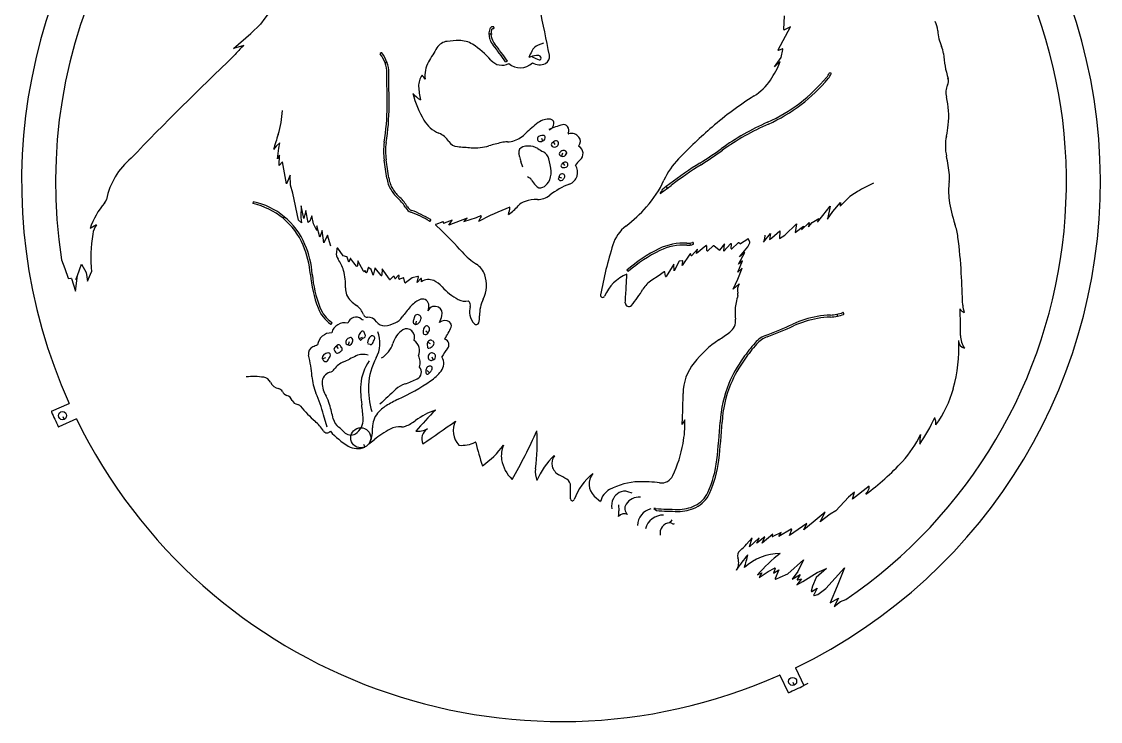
# Model space of a CAD drawing. Extents: x 0.5 to 73.8, y 0.5 to 47.5.
# Drawn here: x 49.79 to 73.79, y 0.54 to 16.11 of the extents above; entities that cross this region are included whole.
import ezdxf

# ---------------------------------------------------------------- set-up
doc = ezdxf.new("R2010")
doc.units = 0
doc.header["$MEASUREMENT"] = 0
doc.layers.add('WHITE', color=7, linetype='CONTINUOUS')

msp = doc.modelspace()

# ---------------------------------------------------------------- linework, layer by layer
at = {"layer": 'WHITE', "linetype": 'Continuous'}
for p, q in [((66.75161, 15.93124), (66.76817, 16.23606)), ((54.50034, 15.51076), (54.8924, 15.84471)), ((54.8924, 15.84471), (55.10179, 16.05423)), ((60.28828, 15.99497), (60.26585, 15.99271)), ((60.27035, 15.94893), (60.29278, 15.95119)), ((60.30178, 15.96218), (60.29929, 15.98607)), ((66.62087, 15.48026), (66.89447, 15.98928)), ((66.89447, 15.98928), (66.76625, 15.92176)), ((60.25777, 15.83017), (60.18774, 15.82958)), ((60.18775, 15.82958), (60.19471, 15.83673)), ((61.39964, 15.62697), (61.28455, 15.58064)), ((54.73536, 15.5758), (54.50034, 15.51076)), ((57.7886, 15.41153), (57.77006, 15.39625)), ((66.71661, 15.50149), (66.63365, 15.46624)), ((66.68762, 15.30868), (66.73022, 15.49005)), ((57.92276, 15.20765), (57.8757, 15.19062)), ((57.8757, 15.19061), (57.87997, 15.19971)), ((60.55798, 15.21414), (60.60086, 15.2296)), ((66.53934, 15.10448), (66.68762, 15.30868)), ((66.66699, 15.21722), (66.53934, 15.10448)), ((67.79908, 14.96128), (67.77696, 14.9704)), ((61.35717, 13.51715), (61.38333, 13.45219)), ((61.35979, 13.44277), (61.38333, 13.45219)), ((61.38333, 13.45219), (61.3741, 13.45608)), ((61.38333, 13.45219), (61.40678, 13.46164)), ((55.45232, 13.33974), (55.39367, 13.2634)), ((55.53558, 13.41032), (55.45232, 13.33974)), ((55.4798, 13.05476), (55.50951, 13.29456)), ((55.50951, 13.29456), (55.53558, 13.41032)), ((61.66308, 13.37463), (61.62717, 13.43474)), ((61.62717, 13.43474), (61.63691, 13.43226)), ((55.53009, 13.13414), (55.4798, 13.05476)), ((55.52314, 12.90425), (55.53009, 13.13414)), ((55.59062, 12.98994), (55.52314, 12.90425)), ((55.68512, 12.49934), (55.59062, 12.98994)), ((60.9456, 12.87318), (60.89993, 12.99388)), ((61.80487, 13.11072), (61.79979, 13.11928)), ((61.8226, 13.17844), (61.80487, 13.11072)), ((61.87429, 12.90731), (61.84011, 12.96838)), ((61.84011, 12.96838), (61.84975, 12.96562)), ((61.88935, 13.13584), (61.91594, 13.17086)), ((55.76738, 12.69319), (55.68512, 12.49934)), ((55.77364, 12.46712), (55.76738, 12.69319)), ((61.74267, 12.64394), (61.73626, 12.61872)), ((61.74905, 12.66908), (61.74267, 12.64394)), ((61.74267, 12.64394), (61.75122, 12.64902)), ((61.81047, 12.62672), (61.74267, 12.64394)), ((64.21259, 12.49883), (64.13509, 12.4403)), ((55.82236, 12.29018), (55.77364, 12.46712)), ((55.9536, 11.69234), (55.82236, 12.29018)), ((63.99833, 12.28182), (64.23917, 12.46372)), ((64.13509, 12.44031), (64.05772, 12.38184)), ((64.17734, 12.38449), (64.13509, 12.44031)), ((64.13509, 12.4403), (64.14503, 12.43892)), ((54.94363, 12.10208), (54.93436, 12.05906)), ((56.01054, 12.00726), (56.00156, 11.7481)), ((56.06864, 11.73007), (56.01054, 12.00726)), ((67.83939, 11.88188), (68.01088, 12.08349)), ((68.00452, 12.00461), (68.12921, 12.13024)), ((68.01088, 12.08349), (68.00452, 12.00461)), ((55.63871, 11.77098), (55.60691, 11.73244)), ((56.11434, 11.90563), (56.06864, 11.73007)), ((56.16573, 11.63631), (56.11434, 11.90563)), ((56.24919, 11.78961), (56.20205, 11.66885)), ((56.28072, 11.60637), (56.24919, 11.78961)), ((67.49634, 11.64577), (67.61865, 11.7944)), ((67.61865, 11.7944), (67.78296, 12.00257)), ((67.78296, 12.00257), (67.71839, 11.71085)), ((67.71839, 11.71085), (67.83939, 11.88188)), ((51.4549, 11.58736), (51.31149, 11.50472)), ((55.60691, 11.73243), (55.60598, 11.74245)), ((56.01506, 11.63283), (55.9536, 11.69234)), ((56.00156, 11.7481), (56.01506, 11.63283)), ((56.20205, 11.66885), (56.16573, 11.63631)), ((56.35924, 11.46191), (56.28072, 11.60637)), ((56.35972, 11.56262), (56.35924, 11.46191)), ((56.42551, 11.31562), (56.35972, 11.56262)), ((58.87975, 11.67063), (58.8922, 11.69111)), ((59.00287, 11.58112), (59.12227, 11.46796)), ((59.16377, 11.65334), (59.00648, 11.59779)), ((59.177, 11.6315), (59.17706, 11.64393)), ((59.37137, 11.69304), (59.19067, 11.62227)), ((59.70567, 11.73876), (59.2964, 11.58092)), ((59.2964, 11.58092), (59.37137, 11.69304)), ((59.62865, 11.65931), (59.70567, 11.73876)), ((66.77129, 11.35651), (67.03199, 11.60674)), ((67.03199, 11.60674), (67.0011, 11.41632)), ((67.0011, 11.41632), (67.1852, 11.55577)), ((67.14581, 11.47709), (67.31293, 11.64006)), ((67.1852, 11.55577), (67.14581, 11.47709)), ((67.31293, 11.64006), (67.29517, 11.53862)), ((67.29517, 11.53862), (67.38103, 11.63975)), ((67.38103, 11.63975), (67.52576, 11.72659)), ((67.52576, 11.72659), (67.49634, 11.64577)), ((56.48024, 11.45724), (56.42551, 11.31562)), ((56.51252, 11.18541), (56.48024, 11.45724)), ((56.59361, 11.35851), (56.51252, 11.18541)), ((56.67152, 11.10944), (56.59361, 11.35851)), ((66.29772, 11.2042), (66.45346, 11.39174)), ((66.33006, 11.35471), (66.31876, 11.27369)), ((66.45346, 11.39174), (66.42905, 11.26036)), ((66.42905, 11.26036), (66.48473, 11.29608)), ((66.48473, 11.29608), (66.66425, 11.45219)), ((66.66425, 11.45219), (66.65688, 11.28546)), ((66.65688, 11.28546), (66.77129, 11.35651)), ((56.80484, 11.0605), (56.79276, 10.9738)), ((56.94333, 10.90006), (56.82278, 11.06503)), ((64.6622, 11.1814), (64.6703, 11.17558)), ((64.67023, 11.13208), (64.66221, 11.1814)), ((64.82738, 11.04648), (64.69978, 10.90552)), ((64.74109, 11.16833), (64.73205, 11.19057)), ((65.01756, 11.12306), (64.80309, 10.9455)), ((64.80309, 10.9455), (64.82738, 11.04648)), ((65.03905, 11.01519), (65.03396, 11.11581)), ((65.17581, 11.11813), (65.05582, 11.00835)), ((65.3073, 11.02271), (65.18886, 11.1186)), ((65.43238, 11.16373), (65.32139, 11.02428)), ((65.41217, 11.00092), (65.43238, 11.16373)), ((65.56603, 11.16372), (65.41217, 11.00092)), ((65.57847, 11.05958), (65.58326, 11.15638)), ((65.73538, 11.18487), (65.59534, 11.05185)), ((65.77546, 11.16166), (65.7489, 11.18517)), ((65.76031, 10.87123), (65.94658, 11.0947)), ((65.94695, 11.27026), (65.78775, 11.16092)), ((65.94658, 11.0947), (65.99321, 11.18979)), ((65.99326, 11.19839), (65.96164, 11.26619)), ((66.31876, 11.27369), (66.29772, 11.2042)), ((50.67831, 10.81179), (50.75277, 10.61697)), ((57.02902, 10.87557), (56.94333, 10.90006)), ((57.06674, 10.75436), (57.03591, 10.86849)), ((57.09863, 10.83204), (57.06674, 10.75436)), ((57.1812, 10.73845), (57.11611, 10.83387)), ((64.6589, 10.93764), (64.48431, 10.68513)), ((64.68257, 10.90998), (64.6768, 10.93421)), ((65.73839, 10.71128), (65.87876, 10.97093)), ((65.87876, 10.97093), (65.76031, 10.87123)), ((50.75277, 10.61697), (50.82599, 10.40207)), ((51.02954, 10.46112), (51.12416, 10.70879)), ((51.12416, 10.70879), (51.22873, 10.52654)), ((57.24269, 10.66765), (57.1812, 10.73845)), ((57.2701, 10.78623), (57.26022, 10.6734)), ((57.39874, 10.55403), (57.2701, 10.78623)), ((57.50229, 10.62712), (57.47429, 10.52855)), ((57.56968, 10.59301), (57.51793, 10.63239)), ((57.60942, 10.46798), (57.56968, 10.59301)), ((57.64653, 10.61527), (57.60942, 10.46798)), ((57.78852, 10.46302), (57.66407, 10.619)), ((57.81323, 10.6078), (57.80633, 10.46867)), ((57.97395, 10.37457), (57.81323, 10.6078)), ((63.25769, 10.57788), (63.29562, 10.55258)), ((64.29916, 10.71239), (64.1326, 10.44014)), ((64.311, 10.56187), (64.29916, 10.71239)), ((64.42133, 10.77583), (64.311, 10.56187)), ((64.49376, 10.78683), (64.42935, 10.78121)), ((64.48431, 10.68513), (64.50443, 10.77464)), ((65.72636, 10.38151), (65.82594, 10.62174)), ((65.72741, 10.53203), (65.82787, 10.78726)), ((65.82594, 10.62174), (65.72741, 10.53203)), ((65.82787, 10.78726), (65.73839, 10.71128)), ((50.83587, 10.39529), (50.88571, 10.39715)), ((50.89564, 10.39024), (50.98587, 10.10923)), ((50.98587, 10.10923), (51.02956, 10.46111)), ((50.99393, 10.36766), (51.02954, 10.46112)), ((51.02956, 10.46111), (51.02348, 10.46896)), ((51.22873, 10.52654), (51.25856, 10.33307)), ((51.25856, 10.33307), (51.34313, 10.5429)), ((57.41824, 10.56024), (57.41708, 10.55618)), ((57.45588, 10.52653), (57.43673, 10.56223)), ((58.06036, 10.43857), (57.98897, 10.37283)), ((58.09084, 10.39715), (58.07642, 10.43475)), ((58.17072, 10.45992), (58.10738, 10.39379)), ((58.18278, 10.38955), (58.1879, 10.45217)), ((58.28344, 10.40707), (58.19585, 10.37926)), ((58.31841, 10.30432), (58.29622, 10.39977)), ((58.47664, 10.40604), (58.3342, 10.29857)), ((58.60592, 10.4405), (58.47664, 10.40604)), ((58.59248, 10.30066), (58.61829, 10.42887)), ((58.67021, 10.39198), (58.59248, 10.30066)), ((58.68766, 10.32093), (58.68784, 10.38546)), ((63.95696, 10.44266), (63.81338, 10.35605)), ((64.08661, 10.54095), (63.95696, 10.44266)), ((64.11414, 10.44409), (64.10259, 10.53428)), ((65.6217, 10.15302), (65.72636, 10.38151)), ((65.75554, 10.27277), (65.6217, 10.15302)), ((67.93111, 9.603618), (67.94151, 9.554715)), ((68.08546, 9.608735), (68.07655, 9.631029)), ((56.68216, 9.381709), (56.69539, 9.40169)), ((58.52813, 9.537117), (58.50841, 9.468314)), ((58.55653, 9.372475), (58.55077, 9.380637)), ((58.56854, 9.441426), (58.55653, 9.372475)), ((67.94151, 9.554715), (67.93305, 9.560133)), ((58.72388, 9.237284), (58.72176, 9.17325)), ((58.78403, 9.229441), (58.83854, 9.185655)), ((58.83854, 9.185656), (58.82867, 9.184566)), ((56.79356, 8.889528), (56.77461, 8.872267)), ((56.8125, 8.906786), (56.79355, 8.889527)), ((56.79355, 8.889527), (56.8035, 8.889097)), ((56.8407, 8.837782), (56.79356, 8.889528)), ((57.03333, 8.924101), (57.0564, 8.917618)), ((57.0564, 8.917618), (57.05158, 8.926292)), ((57.0754, 8.984988), (57.05641, 8.917617)), ((57.05641, 8.917617), (57.07957, 8.911102)), ((57.29449, 9.06391), (57.30355, 9.04816)), ((57.36423, 9.083008), (57.30355, 9.048159)), ((57.30355, 9.04816), (57.30619, 9.057739)), ((57.30355, 9.048159), (57.31268, 9.032283)), ((57.49121, 8.962304), (57.50927, 9.035327)), ((58.81233, 8.920959), (58.81706, 8.867303)), ((58.82342, 8.973642), (58.83305, 8.976417)), ((58.88482, 8.940015), (58.82342, 8.973643)), ((58.91484, 8.647397), (58.94568, 8.584456)), ((56.55004, 8.624533), (56.48332, 8.603485)), ((56.48332, 8.603485), (56.48792, 8.612344)), ((58.92666, 8.575199), (58.94568, 8.584453)), ((58.94568, 8.584453), (58.93625, 8.587779)), ((58.94568, 8.584456), (58.96473, 8.593805)), ((58.81382, 8.34352), (58.86169, 8.292578)), ((58.84211, 8.274163), (58.86169, 8.292577)), ((58.86169, 8.292577), (58.8517, 8.292912)), ((58.86169, 8.292578), (58.88123, 8.310899)), ((64.50488, 7.476382), (64.50818, 7.831357)), ((50.45736, 7.43799), (50.84706, 7.613703)), ((64.49512, 7.288486), (64.50488, 7.476382)), ((51.00906, 7.268791), (50.61889, 7.092935)), ((50.70909, 7.322855), (50.73867, 7.259409)), ((50.73867, 7.259409), (50.72927, 7.26283)), ((56.59147, 7.082356), (56.50974, 7.361867)), ((64.48455, 7.141325), (64.49512, 7.288486)), ((64.54939, 7.245214), (64.48455, 7.141325)), ((58.81539, 7.050195), (58.81845, 7.045145)), ((57.51833, 6.711809), (57.63313, 6.804114)), ((57.39981, 6.710458), (57.42939, 6.647014)), ((57.42939, 6.647014), (57.42, 6.650434)), ((61.63894, 6.45627), (61.64328, 6.45128)), ((68.65176, 5.769939), (68.2782, 5.486509)), ((62.53242, 5.554283), (62.66911, 5.430149)), ((63.37521, 5.618813), (63.28194, 5.649675)), ((68.18581, 5.528552), (67.91019, 5.222771)), ((68.32286, 5.641379), (68.18581, 5.528552)), ((68.2782, 5.486509), (68.32286, 5.641379)), ((63.06957, 5.356532), (63.07785, 5.226669)), ((63.8554, 5.273453), (63.91791, 5.228247)), ((67.66677, 5.196336), (67.40535, 4.973081)), ((67.56011, 4.97901), (67.66677, 5.196336)), ((67.77769, 5.149363), (67.56011, 4.97901)), ((67.91019, 5.222771), (67.77769, 5.149363)), ((66.91135, 4.818091), (66.63622, 4.653674)), ((67.26469, 4.939245), (66.8774, 4.673058)), ((66.8774, 4.673058), (66.92583, 4.806119)), ((67.40535, 4.973081), (67.19159, 4.803572)), ((67.19159, 4.803572), (67.26469, 4.939245)), ((66.04501, 4.625478), (65.92115, 4.484548)), ((65.98626, 4.42339), (66.04501, 4.625478)), ((66.19769, 4.620675), (65.98626, 4.42339)), ((66.3288, 4.648187), (66.15077, 4.503454)), ((66.15077, 4.503454), (66.19769, 4.620675)), ((66.50645, 4.70793), (66.26423, 4.503231)), ((66.26423, 4.503231), (66.3288, 4.648187)), ((66.48859, 4.665587), (66.50645, 4.70793)), ((66.69328, 4.744647), (66.50209, 4.652688)), ((66.63622, 4.653674), (66.69328, 4.744647)), ((66.83852, 3.825966), (67.18941, 4.137123)), ((67.18941, 4.137123), (67.06448, 3.874298)), ((66.16466, 3.800721), (66.26306, 3.844188)), ((66.19904, 3.739357), (66.39928, 3.873144)), ((66.26306, 3.844188), (66.19904, 3.739357)), ((66.39928, 3.873144), (66.542, 3.950388)), ((66.55608, 3.937917), (66.5171, 3.837816)), ((66.5171, 3.837816), (66.6389, 3.914273)), ((66.6389, 3.914273), (66.56013, 3.718928)), ((67.06448, 3.874298), (66.93304, 3.70409)), ((67.17001, 3.654878), (67.48924, 3.854846)), ((67.69888, 3.943706), (67.47144, 3.737781)), ((67.48924, 3.854846), (67.69888, 3.943706)), ((67.68133, 3.495797), (68.10302, 3.95911)), ((68.10302, 3.95911), (67.936, 3.545817)), ((66.57366, 3.706128), (66.67078, 3.751024)), ((66.67078, 3.751024), (66.83852, 3.825966)), ((66.93304, 3.70409), (67.10963, 3.810935)), ((67.14033, 3.711648), (67.03825, 3.575343)), ((67.03825, 3.575343), (67.17001, 3.654878)), ((67.10963, 3.810935), (67.04664, 3.700417)), ((67.0583, 3.68596), (67.14033, 3.711648)), ((67.47144, 3.737781), (67.39098, 3.548905)), ((67.39098, 3.548905), (67.36047, 3.440504)), ((67.37556, 3.429368), (67.48837, 3.501864)), ((67.48837, 3.501864), (67.41419, 3.35625)), ((67.42564, 3.342081), (67.50902, 3.363878)), ((67.50902, 3.363878), (67.68133, 3.495797)), ((67.936, 3.545817), (67.78214, 3.174864)), ((67.78214, 3.174864), (67.96362, 3.284611)), ((67.96362, 3.284611), (67.87189, 3.096016)), ((67.87189, 3.096016), (68.00751, 3.209893)), ((68.00751, 3.209893), (68.12712, 3.250215)), ((67.00675, 1.732053), (67.19675, 1.338013)), ((66.85107, 1.177669), (66.66521, 1.563184)), ((66.95316, 1.410491), (66.98274, 1.347047)), ((66.98274, 1.347047), (66.97334, 1.350467)), ((67.28683, 1.381417), (67.19675, 1.338006))]:
    msp.add_line(p, q, dxfattribs=at)
for centre, radius in [((50.7003, 7.341695), 0.090792), ((57.3352, 6.849012), 0.22288), ((66.94437, 1.429333), 0.090792)]:
    msp.add_circle(centre, radius, dxfattribs=at)
for centre, radius, start, end in [((61.79129, 12.54271), 12.00298, 70.95616, 204.2456), ((61.79132, 12.5427), 11.247, 45.5697, 188.853), ((61.79129, 12.54271), 12.00301, 295.7544, 69.09061), ((61.79124, 12.54272), 11.24695, 304.2872, 44.52922), ((59.55989, 12.76596), 5.539619, 117.0278, 143.5878), ((34.13028, 10.22103), 27.8802, 10.61899, 12.79454), ((69.70768, 15.87702), 0.46711, 3.480532, 29.67145), ((60.53346, 15.83241), 0.345734, 160.8121, 180.4686), ((60.27299, 15.92317), 0.069904, 95.86859, 160.9009), ((60.5335, 15.8325), 0.301737, 160.8164, 200.1605), ((60.2729, 15.9232), 0.025903, 95.66558, 160.8848), ((60.28933, 15.98501), 0.010017, 6.053496, 96.03185), ((60.29172, 15.96115), 0.010017, 276.0535, 5.79989), ((66.76159, 15.93059), 0.009982, 176.271, 297.8421), ((71.18864, 15.96725), 1.016639, 183.4887, 203.9042), ((59.29493, 15.36056), 0.310097, 96.58984, 148.2409), ((59.57262, 12.95618), 2.730531, 91.0509, 96.58847), ((59.53258, 15.14104), 0.545292, 57.9111, 91.0542), ((60.5334, 15.83254), 0.345669, 180.4901, 200.166), ((60.65684, 15.87785), 0.477228, 200.1637, 218.392), ((60.65697, 15.87791), 0.433284, 200.1695, 218.3899), ((53.66753, 10.34071), 8.483655, 35.1888, 38.38694), ((55.84636, 14.29253), 1.697485, 130.8843, 141.7284), ((57.7764, 15.38852), 0.009998, 129.3311, 218.5502), ((57.23261, 14.95697), 0.684248, 19.9664, 38.43309), ((57.79498, 15.40389), 0.009964, 38.54318, 129.84), ((57.23255, 14.9571), 0.728254, 0.664701, 38.46393), ((68.14687, 9.884577), 10.71891, 148.2578, 150.2079), ((58.86391, 14.07463), 1.803992, 40.65419, 57.91132), ((53.66752, 10.34071), 8.439679, 35.27069, 38.38702), ((63.11774, 14.44954), 2.214504, 153.1507, 157.1321), ((61.38747, 15.32545), 0.275167, 111.9655, 153.1538), ((66.62976, 15.47542), 0.009976, 151.4684, 292.9691), ((66.7205, 15.49231), 0.009972, 346.9112, 112.9548), ((69.81019, 15.35637), 0.491106, 4.566814, 23.89448), ((72.9726, 15.60899), 2.681333, 184.5674, 196.578), ((102.4773, -35.20443), 69.6824, 133.497, 136.1514), ((57.23255, 14.95711), 0.684231, 0.65703, 19.9546), ((59.39184, 14.89706), 0.63048, 150.2105, 186.4146), ((60.47833, 15.46097), 0.323936, 220.6502, 298.2034), ((60.88426, 15.4687), 0.387223, 229.2289, 314.5335), ((61.33995, 14.69199), 0.671586, 97.96146, 113.0209), ((61.31235, 15.43442), 0.288025, 237.0786, 297.6313), ((61.17461, 15.32917), 0.016487, 141.2356, 244.082), ((61.66486, 16.33346), 1.134031, 243.9818, 251.3845), ((61.26151, 15.25274), 0.105394, 37.98397, 97.95096), ((61.31488, 15.2944), 0.037735, 251.3735, 37.99461), ((61.36824, 15.32777), 0.167591, 297.6103, 10.63542), ((64.79009, 15.93643), 2.009971, 325.8282, 339.0336), ((-9.940292, 14.17639), 67.86167, 0.042903, 0.6658), ((-9.940292, 14.17638), 67.90563, 0.042936, 0.665885), ((59.01395, 14.68098), 0.39026, 143.0462, 182.2076), ((58.46407, 14.67946), 0.335223, 26.03943, 44.7724), ((67.38114, 15.13777), 0.419853, 319.8732, 335.752), ((67.3812, 15.13764), 0.463823, 319.8734, 335.8454), ((67.77316, 14.96113), 0.010007, 67.70938, 155.4435), ((67.79525, 14.95193), 0.010024, 335.9958, 67.73483), ((60.23119, 14.72756), 1.608382, 182.1957, 192.8335), ((65.42139, 15.50787), 1.246925, 302.2552, 325.8278), ((64.74312, 17.36153), 3.870201, 307.6253, 319.8705), ((64.74308, 17.36144), 3.914165, 307.6263, 319.8711), ((70.74342, 14.52792), 0.389222, 154.7669, 194.2047), ((70.20047, 14.78375), 0.210942, 334.7789, 16.57655), ((58.96727, 14.90942), 0.619093, 220.2174, 240.5544), ((60.65721, 15.0516), 2.229526, 194.0671, 210.6129), ((70.22496, 7.895999), 7.753837, 122.2544, 130.838), ((68.66688, 14.00277), 1.752697, 353.7033, 14.18963), ((52.87939, 14.22343), 5.04196, 350.886, 0.042906), ((52.87939, 14.22343), 5.08592, 350.886, 0.043264), ((64.97587, 17.05952), 3.488875, 293.8699, 307.6259), ((64.97586, 17.05952), 3.532897, 293.8704, 307.6257), ((53.46297, 14.23716), 2.132344, 342.5696, 357.1085), ((61.51834, 13.54086), 0.395889, 84.19817, 126.3099), ((61.5498, 13.85069), 0.084475, 353.4779, 84.1843), ((59.34422, 14.27472), 0.703978, 210.6144, 247.598), ((62.70004, 11.93229), 2.391822, 126.3033, 134.9928), ((62.50684, 11.28216), 2.620273, 105.1441, 112.1059), ((61.45936, 13.86094), 0.175554, 292.1185, 353.5059), ((61.85079, 13.70634), 0.109728, 38.45385, 105.1674), ((61.82605, 13.68661), 0.141355, 335.0883, 38.48013), ((72.51029, 5.252022), 11.24858, 130.8382, 136.0742), ((68.72398, 8.589483), 5.773376, 113.8701, 125.6319), ((68.72401, 8.589578), 5.729343, 113.8706, 125.6326), ((67.98714, 14.07778), 2.436553, 347.7364, 353.7032), ((99.92023, -0.349013), 46.56085, 162.5693, 163.0009), ((58.88951, 13.17161), 0.489229, 33.3783, 67.59845), ((60.58596, 13.92929), 0.497085, 271.3412, 290.4296), ((60.51586, 14.11709), 0.697434, 290.4409, 314.9891), ((61.32384, 13.4981), 0.0585, 159.7062, 239.2643), ((61.3427, 13.49113), 0.078645, 98.97678, 159.7098), ((61.33194, 13.51186), 0.074489, 239.3236, 291.9548), ((61.49375, 12.53693), 1.044744, 95.35583, 98.99368), ((61.40026, 13.53467), 0.0426, 339.731, 95.42769), ((61.40817, 13.47103), 0.009492, 261.5467, 332.1159), ((61.00609, 13.68058), 0.462897, 332.4651, 339.6907), ((61.72566, 13.2697), 0.19218, 106.9414, 120.8277), ((61.68493, 13.40339), 0.052505, 5.979429, 106.936), ((61.96331, 13.62282), 0.01004, 154.8572, 285.9317), ((62.02329, 13.41103), 0.210236, 37.4511, 105.807), ((62.06817, 13.44546), 0.153653, 319.4647, 37.43728), ((71.38781, 13.3386), 1.043501, 167.738, 192.496), ((59.08864, 13.22726), 1.246725, 170.8836, 189.2934), ((59.08868, 13.22736), 1.202715, 170.8886, 189.2952), ((59.51048, 13.5807), 0.254442, 213.3733, 264.8502), ((61.22386, 32.57594), 19.32676, 264.8459, 265.7609), ((59.87695, 14.40369), 1.104618, 265.7587, 286.2921), ((61.52572, 8.764065), 4.771118, 102.8294, 106.2975), ((60.61322, 12.77122), 0.661359, 91.3539, 102.8347), ((60.97604, 13.20445), 0.122796, 105.7217, 191.4119), ((61.0678, 12.87883), 0.46111, 90.4356, 105.7341), ((61.06734, 12.93721), 0.402739, 59.42666, 90.43283), ((65.94376, 21.1921), 9.184901, 239.4284, 240.3492), ((61.272, 12.9852), 0.258452, 15.3935, 60.35544), ((61.62654, 13.36984), 0.051218, 134.6858, 228.2182), ((61.72557, 13.26973), 0.192117, 120.8092, 134.6893), ((61.63936, 13.38433), 0.06867, 228.2915, 272.6058), ((61.6372, 13.43044), 0.116146, 272.635, 304.4644), ((61.65781, 13.40049), 0.07978, 304.4373, 6.018612), ((61.89004, 13.07632), 0.173828, 110.2867, 139.3866), ((61.85168, 13.17999), 0.06324, 44.12376, 110.2557), ((61.83784, 13.16651), 0.082617, 11.68928, 44.1501), ((62.19259, 13.33909), 0.01003, 139.5777, 241.3869), ((62.1005, 13.16999), 0.182537, 308.4174, 61.43042), ((59.87364, 20.9367), 9.418163, 302.1348, 305.6328), ((59.87367, 20.9368), 9.462149, 302.1342, 305.6324), ((53.27143, 11.81829), 1.630814, 129.9509, 168.1361), ((47.75994, 11.3733), 10.23267, 7.022285, 9.294279), ((47.75994, 11.3733), 10.27667, 7.021834, 9.294536), ((58.85802, 12.77676), 2.038011, 9.413955, 11.41649), ((61.47028, 13.20983), 0.609869, 189.4104, 200.7378), ((60.08877, 12.65987), 1.485604, 4.705385, 15.37716), ((61.7864, 13.16523), 0.037277, 139.426, 217.7146), ((61.82756, 13.19706), 0.089305, 217.7158, 255.2715), ((61.88427, 12.88942), 0.090471, 119.2132, 158.1697), ((61.82757, 13.19706), 0.089277, 255.27, 292.822), ((61.88417, 12.88945), 0.090426, 80.1915, 119.173), ((61.83629, 13.17601), 0.066511, 292.9285, 322.8739), ((61.89003, 12.92339), 0.056462, 2.932096, 80.18386), ((61.90376, 13.18008), 0.015277, 322.8697, 11.92136), ((62.48824, 12.68099), 0.441532, 128.4087, 148.3722), ((65.66407, 11.84624), 1.743092, 136.0746, 155.1689), ((67.09805, 12.38764), 3.350418, 5.328289, 12.50044), ((61.16015, 12.74806), 0.410579, 328.3095, 4.704969), ((61.82235, 12.89971), 0.032378, 133.5932, 228.6598), ((61.84299, 12.92307), 0.063583, 228.6002, 277.5302), ((61.80571, 13.2031), 0.346107, 277.572, 286.9199), ((61.89001, 12.92596), 0.05642, 286.9308, 0.329326), ((61.88087, 12.75455), 0.28018, 290.8029, 34.32444), ((69.92368, 4.936883), 9.476252, 122.1339, 127.0616), ((69.92376, 4.936853), 9.432295, 122.1343, 127.0615), ((58.54326, 12.70159), 0.632111, 187.0231, 212.4232), ((58.54326, 12.70159), 0.588145, 187.0313, 212.4189), ((60.96388, 12.45618), 0.21539, 36.20665, 68.24438), ((74.48637, 22.3567), 16.54403, 216.2098, 216.7346), ((61.2606, 12.68606), 0.292572, 295.6783, 328.306), ((62.58579, 10.89884), 1.704888, 110.7996, 127.8351), ((61.74593, 12.60817), 0.014312, 132.5398, 215.5293), ((61.79607, 12.64419), 0.076054, 215.6622, 243.8181), ((61.81415, 12.65262), 0.06715, 111.6194, 165.813), ((61.7877, 12.62702), 0.057037, 243.7596, 305.8656), ((61.81527, 12.65306), 0.067224, 47.70794, 112.6466), ((61.72355, 12.71625), 0.166916, 305.7672, 332.6994), ((61.82505, 12.66387), 0.052628, 332.6859, 47.67381), ((61.87596, 13.59917), 2.430906, 318.4577, 335.1671), ((74.04911, 2.084587), 11.7025, 116.9713, 118.9054), ((71.96328, 12.3374), 1.54747, 172.063, 187.3712), ((69.79744, 12.63937), 0.639261, 352.062, 5.330397), ((58.84108, 12.89063), 0.984896, 212.4169, 227.6897), ((58.84108, 12.89063), 0.940898, 212.4138, 227.6954), ((61.33133, 12.5389), 0.129268, 216.7414, 295.6895), ((61.26577, 12.59841), 0.447108, 270.0811, 307.8384), ((61.93348, 13.5761), 2.43694, 327.92, 330.6552), ((68.95452, 11.31138), 1.162607, 118.9059, 135.2249), ((52.9499, 10.94542), 1.731249, 139.4045, 161.1518), ((51.49628, 12.19111), 0.183099, 319.4073, 348.1654), ((54.60059, 10.51606), 1.578685, 50.39879, 77.79443), ((54.60059, 10.51606), 1.622728, 23.00975, 77.7955), ((57.64233, 11.5736), 0.795958, 29.45244, 47.69465), ((57.64233, 11.5736), 0.840031, 29.45123, 47.68806), ((60.10605, 12.63209), 0.962267, 302.3118, 319.5631), ((61.0905, 11.7932), 0.331093, 107.3787, 139.567), ((61.26751, 11.22754), 0.923792, 90.06894, 107.3774), ((73.03759, 12.47635), 2.630815, 187.3706, 199.4333), ((58.52624, 12.07269), 0.219013, 209.4441, 249.7388), ((58.52623, 12.07269), 0.175001, 209.4488, 249.7381), ((57.60503, 9.577054), 2.441225, 58.89727, 69.73947), ((57.60502, 9.577054), 2.48514, 58.89398, 69.73949), ((58.28382, 16.14201), 4.680051, 286.6995, 291.536), ((82.78682, 0.170701), 25.5585, 152.998, 153.278), ((62.80985, 6.314754), 6.061433, 110.8329, 118.066), ((60.00553, 11.77934), 0.009972, 333.0888, 111.7732), ((60.13927, 12.00352), 0.515378, 338.9994, 357.3733), ((61.2715, 14.13481), 3.238571, 307.3527, 318.4568), ((51.86773, 11.30152), 0.502111, 145.3021, 170.8713), ((54.60065, 10.51593), 1.578743, 23.01593, 50.40355), ((58.87122, 11.67586), 0.009982, 239.0278, 328.4695), ((58.88367, 11.69634), 0.010002, 328.4654, 58.47409), ((59.00986, 11.58836), 0.010012, 109.7323, 225.9938), ((59.16706, 11.64395), 0.009995, 359.8852, 109.3188), ((59.18703, 11.63158), 0.00999, 180.4304, 291.3478), ((63.74269, 10.89716), 0.834452, 127.3554, 162.8782), ((69.24602, 11.13867), 1.389869, 7.284106, 19.4324), ((54.7002, 10.84673), 3.370795, 170.8772, 185.1715), ((53.65129, 5.700634), 7.949446, 41.64701, 46.51048), ((59.43971, 9.884908), 11.27595, 3.186299, 7.285643), ((54.115, 10.30991), 2.106257, 4.749638, 23.00876), ((54.11497, 10.30981), 2.150341, 4.751127, 23.01006), ((56.81468, 11.05915), 0.010012, 35.99251, 172.2086), ((72.52433, 8.191596), 10.02341, 162.8764, 169.4389), ((65.369, 8.183253), 3.192478, 115.9696, 131.4023), ((64.5207, 9.925134), 1.254982, 86.66034, 115.9747), ((64.52067, 9.925041), 1.211023, 86.66035, 115.9702), ((64.61216, 11.49301), 0.359596, 266.6611, 290.0133), ((64.61217, 11.49301), 0.3156, 266.6651, 279.1234), ((64.61217, 11.49301), 0.315585, 279.1219, 289.8451), ((64.7228, 11.1868), 0.009982, 22.15787, 110.5004), ((64.73184, 11.16457), 0.010012, 289.7323, 22.16015), ((65.02398, 11.11529), 0.009992, 2.972715, 129.5876), ((65.18251, 11.1108), 0.010056, 50.84439, 132.4195), ((65.57325, 11.15694), 0.010028, 356.8087, 136.8033), ((65.58842, 11.05915), 0.010062, 177.5209, 313.4349), ((65.74234, 11.17766), 0.009972, 48.83875, 133.963), ((65.78212, 11.16914), 0.009962, 228.2976, 304.3954), ((65.95254, 11.26195), 0.01004, 25, 123.923), ((65.98428, 11.19421), 0.00996, 333.6598, 24.99488), ((57, 10.94498), 0.209235, 172.0833, 215.7938), ((56.17086, 10.34722), 0.812974, 16.16945, 35.78802), ((57.02622, 10.86584), 0.010043, 15.27241, 73.94489), ((57.10789, 10.82824), 0.009962, 34.39546, 157.711), ((60.77072, 12.03208), 1.578089, 221.6486, 236.9554), ((65.369, 8.183253), 3.148432, 115.9689, 131.189), ((64.66703, 10.93191), 0.01004, 13.21525, 144.8532), ((64.69234, 10.91227), 0.010046, 193.2171, 317.775), ((65.04903, 11.01572), 0.010018, 182.9924, 312.6676), ((65.31355, 11.03054), 0.010024, 231.381, 321.3843), ((55.83703, 10.25046), 1.160547, 356.669, 16.16784), ((57.25021, 10.67428), 0.010042, 221.3787, 355.0049), ((57.42787, 10.55747), 0.010056, 28.22452, 163.9962), ((57.51183, 10.62439), 0.010057, 52.64598, 164.0508), ((57.65627, 10.61279), 0.009964, 38.54318, 165.7053), ((59.65793, 10.32141), 0.462633, 19.37749, 56.95804), ((64.43018, 10.77122), 0.010022, 94.77515, 152.4896), ((64.49468, 10.7768), 0.009984, 347.4809, 95.26275), ((50.83547, 10.40532), 0.010026, 198.9276, 272.2415), ((50.8861, 10.38711), 0.010046, 18.12007, 92.22504), ((58.89987, 10.70757), 2.695096, 184.7517, 201.09), ((58.89997, 10.70753), 2.651181, 184.7516, 201.0879), ((57.40744, 10.55895), 0.010024, 209.4697, 344.0042), ((57.46465, 10.53131), 0.010024, 208.6393, 344.0042), ((57.79632, 10.46923), 0.010028, 218.5416, 356.8087), ((57.98218, 10.38019), 0.010018, 214.3775, 312.6676), ((58.06706, 10.43124), 0.01, 20.53915, 132.3958), ((58.1001, 10.4007), 0.010031, 200.9299, 316.5014), ((58.17799, 10.45301), 0.009945, 355.1541, 136.4949), ((58.19282, 10.38877), 0.00998, 175.5518, 287.6736), ((58.28644, 10.39747), 0.01004, 13.21525, 107.3375), ((58.60847, 10.43084), 0.010012, 348.6156, 104.8059), ((58.67785, 10.38548), 0.009995, 359.8852, 139.5807), ((58.84786, 10.07809), 0.290935, 67.69522, 123.4137), ((58.68676, 9.790128), 0.619711, 42.42189, 64.01703), ((59.44006, 10.24502), 0.693494, 333.6094, 19.35916), ((63.61555, 9.625982), 0.934152, 112.5662, 156.3173), ((44.3064, 11.3172), 18.96873, 356.6872, 357.4964), ((64.10657, 9.869534), 0.568025, 121.074, 150.1068), ((64.09266, 10.533), 0.010018, 7.332365, 127.2725), ((64.12408, 10.44537), 0.010002, 187.3253, 328.4654), ((27.65239, 8.115396), 43.1125, 2.240819, 3.186232), ((57.35217, 10.16234), 0.357125, 176.6793, 227.8946), ((58.32815, 10.30652), 0.009985, 192.7252, 307.2648), ((60.1699, 11.14529), 1.389302, 222.4167, 241.4605), ((-18.8303, 14.9717), 82.21115, 356.4298, 356.6873), ((61.67788, 11.26559), 2.23329, 318.8364, 330.1096), ((65.95593, 10.13918), 0.24094, 146.3102, 196.8509), ((58.10095, 10.99133), 1.474254, 227.9063, 234.4017), ((58.94263, 9.321027), 0.670954, 116.6186, 139.0502), ((58.70714, 9.790907), 0.145297, 12.43211, 116.6174), ((59.65275, 10.19431), 0.306784, 241.4534, 284.0786), ((59.65132, 9.799174), 0.123705, 14.29384, 52.06172), ((60.78181, 9.579365), 0.804184, 153.6173, 181.2908), ((62.71695, 10.02009), 0.047095, 169.4226, 336.3478), ((63.29985, 9.847412), 0.078795, 176.3843, 318.8737), ((66.70721, 9.635656), 1.043624, 167.5983, 175.9793), ((69.40293, 9.043131), 3.803731, 165.1526, 167.602), ((65.63512, 10.04193), 0.094283, 345.1724, 16.89598), ((57.10768, 10.01635), 0.774176, 201.0878, 235.4041), ((57.10756, 10.01629), 0.730142, 201.0846, 235.3795), ((57.00141, 9.455364), 0.414768, 18.95159, 54.40564), ((60.7668, 7.737953), 3.086238, 139.048, 144.3277), ((58.98257, 9.607653), 0.166631, 59.95075, 155.422), ((58.62261, 9.772402), 0.231784, 335.3959, 12.40104), ((58.98431, 9.613615), 0.164182, 342.7944, 59.43609), ((60.18812, 9.654235), 0.432738, 164.7989, 190.2803), ((59.65112, 9.800096), 0.123737, 344.8213, 13.85708), ((66.7943, 9.629608), 1.13094, 175.983, 187.2085), ((67.75324, 10.44382), 0.864883, 272.2088, 291.0339), ((68.0673, 9.627264), 0.009982, 22.15787, 111.3179), ((68.07612, 9.605007), 0.00999, 291.3478, 21.76205), ((70.8526, 9.83815), 0.220343, 213.9937, 246.8), ((57.52366, 9.169169), 13.15763, 359.808, 2.377485), ((71.25305, 9.821485), 0.521503, 182.2421, 200.8791), ((56.67378, 9.387315), 0.010016, 235.5476, 326.2303), ((56.97862, 9.108856), 0.299539, 76.63475, 165.4213), ((56.6871, 9.407263), 0.009992, 326.1028, 55.3902), ((57.23256, 9.337595), 0.195047, 54.04605, 161.2632), ((57.43052, 9.610445), 0.142085, 234.0269, 253.6326), ((57.47729, 9.618759), 0.088457, 198.943, 275.3214), ((57.50525, 9.318382), 0.213282, 31.94957, 95.31549), ((57.84944, 9.53311), 0.192339, 211.9683, 276.1531), ((57.79124, 10.07287), 0.735282, 276.1538, 294.7682), ((57.9285, 9.775484), 0.407721, 294.7615, 324.3175), ((58.56666, 9.438599), 0.065391, 152.9728, 214.3876), ((58.56771, 9.43683), 0.065342, 212.5864, 260.1407), ((58.59665, 9.517499), 0.071263, 84.79675, 164.0238), ((58.56771, 9.436831), 0.06532, 260.1401, 307.7453), ((58.59566, 9.506896), 0.081899, 344.9031, 84.78159), ((58.49226, 9.534745), 0.189011, 307.6636, 344.9172), ((59.20717, 9.266884), 0.189333, 56.86842, 129.7784), ((57.44038, 10.09159), 1.780322, 337.5727, 342.7978), ((59.25933, 9.34676), 0.093849, 337.4367, 56.88184), ((60.11487, 9.640991), 0.358276, 190.2867, 226.1966), ((59.90562, 9.422798), 0.056032, 226.182, 345.2222), ((59.4279, 9.548785), 0.550069, 345.2257, 1.298506), ((65.36711, 9.449153), 0.307699, 305.9019, 7.197988), ((63.29073, 17.37968), 8.798075, 290.4368, 294.5653), ((67.89108, 7.315413), 2.267683, 100.1448, 114.5641), ((67.89108, 7.315414), 2.223702, 100.1438, 114.5645), ((67.86945, 7.436405), 2.144799, 92.21463, 100.1453), ((67.86946, 7.436406), 2.100815, 92.21263, 100.1447), ((67.75329, 10.44392), 0.908946, 272.2111, 281.9518), ((67.75328, 10.44392), 0.908906, 281.9519, 291.0516), ((56.68101, 8.877387), 0.30703, 88.55942, 172.968), ((57.35363, 9.098041), 0.06822, 154.4482, 209.9921), ((57.63207, 8.964559), 0.376978, 139.5845, 154.3981), ((57.37588, 9.182847), 0.040408, 19.6785, 139.7301), ((56.33231, 8.809661), 1.148674, 15.76149, 19.67735), ((57.08091, 8.953395), 0.682265, 331.181, 22.02351), ((58.56625, 8.798009), 0.538425, 123.3455, 163.8658), ((58.35925, 9.112577), 0.161801, 45.28719, 123.3426), ((58.32867, 9.081777), 0.205108, 339.4971, 45.27168), ((58.75957, 9.188857), 0.040912, 202.4244, 239.7097), ((58.83687, 9.233406), 0.112992, 121.0709, 178.034), ((58.76884, 9.204959), 0.059434, 239.8245, 293.6345), ((58.80434, 9.287282), 0.050149, 38.37004, 121.0036), ((58.74389, 9.261824), 0.121513, 293.6662, 321.1775), ((58.74389, 9.261823), 0.121497, 321.1773, 348.6643), ((58.76638, 9.257254), 0.098533, 348.6975, 38.35959), ((58.07127, 9.840263), 1.380375, 325.2389, 337.4423), ((59.5955, 17.42198), 10.15029, 304.193, 305.9012), ((66.58076, 8.550449), 0.62423, 110.439, 138.9194), ((63.2907, 17.37959), 8.842035, 290.4374, 294.5656), ((71.1734, 9.12343), 0.492223, 179.8081, 214.6017), ((57.20222, 6.661697), 2.399867, 110.1303, 112.8792), ((56.83971, 8.876878), 0.040484, 47.489, 132.2917), ((56.67312, 8.694879), 0.287174, 31.13454, 47.52516), ((57.08453, 8.974425), 0.083824, 139.468, 192.1355), ((57.04504, 8.965919), 0.043449, 192.1172, 254.3647), ((57.15032, 8.918342), 0.170311, 111.8822, 139.511), ((57.0884, 8.942369), 0.032488, 254.2364, 329.5175), ((57.10521, 9.030645), 0.049308, 30.59613, 111.8755), ((57.43631, 8.738374), 0.370865, 142.4883, 149.6233), ((57.07714, 9.014043), 0.081882, 322.5166, 30.59907), ((57.32977, 9.042129), 0.01973, 209.9342, 321.4719), ((57.4567, 8.940594), 0.142714, 107.6259, 141.3238), ((57.40244, 9.111669), 0.036802, 287.4926, 15.80632), ((57.37283, 8.414875), 0.538834, 71.69092, 76.92831), ((57.62711, 9.006168), 0.121387, 117.6036, 166.1004), ((57.55645, 8.969948), 0.045868, 251.7483, 332.7355), ((57.59605, 9.065573), 0.054432, 41.45458, 117.606), ((54.26182, 10.67), 3.753241, 332.7062, 334.3333), ((57.59662, 9.066854), 0.053139, 334.9231, 40.8302), ((57.52525, 9.09911), 0.545228, 299.6791, 343.8699), ((58.39281, 8.790472), 0.254053, 332.2177, 59.75165), ((58.90509, 8.929021), 0.093059, 151.3475, 184.9676), ((58.90508, 8.929021), 0.093017, 117.7014, 151.3474), ((58.89635, 8.945394), 0.074488, 58.147, 117.6113), ((58.8372, 8.980225), 0.133586, 299.2498, 338.3276), ((58.90211, 8.954473), 0.063828, 338.2942, 58.23524), ((59.21354, 9.047577), 0.010016, 145.5476, 252.87), ((59.17389, 8.918454), 0.125063, 318.8105, 72.93332), ((66.69676, 6.969973), 2.485836, 124.1921, 141.4871), ((69.60778, 5.911608), 4.639927, 138.9193, 144.201), ((69.60778, 5.911609), 4.595948, 138.9193, 144.1998), ((66.58076, 8.550449), 0.580232, 110.4351, 138.9193), ((67.09434, 8.881453), 3.552545, 344.719, 2.088621), ((70.81353, 9.017098), 0.17898, 182.0912, 255.3538), ((56.33155, 8.725125), 0.160225, 112.9023, 193.8289), ((53.52713, 8.03423), 2.727978, 3.830702, 13.84037), ((56.5658, 8.629546), 0.086506, 125.9793, 197.5338), ((56.63278, 8.537271), 0.200492, 97.02515, 125.9768), ((54.04449, 10.20883), 3.037971, 327.1257, 329.3488), ((56.61441, 8.685917), 0.050679, 329.3109, 96.96866), ((56.7776, 8.820842), 0.038481, 121.2239, 206.8939), ((57.08833, 8.978688), 0.387006, 206.9266, 215.4311), ((56.73443, 8.891998), 0.044758, 301.2616, 333.8436), ((56.81445, 8.783803), 0.0509, 215.4045, 298.8151), ((56.62312, 9.132044), 0.448366, 298.7888, 309.6939), ((56.88145, 8.820818), 0.043786, 309.687, 31.03211), ((58.83866, 5.243793), 3.785054, 115.1274, 117.544), ((57.38304, 8.347309), 0.35716, 70.72087, 115.1248), ((58.36477, 8.518992), 0.295528, 341.1442, 31.19485), ((58.84354, 8.869585), 0.026575, 184.9257, 281.7811), ((58.911, 8.643261), 0.077875, 179.738, 231.9846), ((58.93096, 8.643127), 0.097556, 125.3977, 179.7129), ((58.80976, 9.029376), 0.189909, 281.9158, 299.2292), ((58.92017, 8.658227), 0.079342, 74.48178, 125.3601), ((58.92049, 8.657048), 0.080432, 19.9059, 74.92603), ((58.91923, 8.6574), 0.081421, 333.5121, 19.3732), ((58.90896, 8.504286), 0.274069, 320.9169, 31.36958), ((59.90117, 8.281706), 0.841579, 138.7953, 154.2784), ((56.56581, 8.629544), 0.086505, 197.5322, 269.0833), ((56.56495, 8.579836), 0.036843, 269.1726, 327.1675), ((57.12502, 8.107387), 0.463284, 111.8684, 145.0009), ((56.39088, 9.936911), 1.508043, 291.8632, 297.5478), ((58.33261, 7.968386), 0.998701, 143.8316, 176.1628), ((58.87386, 7.966981), 1.364143, 151.1825, 177.6539), ((58.51651, 8.311691), 0.169898, 296.4554, 41.14192), ((58.88589, 8.348257), 0.099757, 117.8847, 165.8076), ((58.87148, 8.375319), 0.069026, 55.74231, 117.8153), ((58.90009, 8.629355), 0.060243, 232.0162, 296.1393), ((58.88707, 8.398271), 0.041256, 326.4016, 55.69389), ((58.93824, 8.647928), 0.060256, 296.0759, 333.5121), ((65.62759, 7.820859), 1.119468, 141.4885, 179.4627), ((68.13755, 6.971897), 2.827315, 144.2005, 157.5005), ((68.13765, 6.971865), 2.783348, 144.1991, 157.5002), ((54.9484, 6.746144), 1.466209, 81.00933, 96.26794), ((55.14618, 7.996506), 0.200276, 25.9717, 80.99573), ((57.40088, 8.293674), 1.154429, 183.8339, 202.9852), ((56.71063, 8.080179), 0.23353, 105.188, 181.8196), ((56.60422, 8.472002), 0.172433, 285.2016, 325.0131), ((58.99484, 8.320416), 0.212261, 165.7321, 186.7947), ((58.81841, 8.299389), 0.034614, 186.7871, 313.2183), ((58.82187, 8.374114), 0.086715, 313.1985, 336.5784), ((58.26828, 9.024907), 1.099596, 304.3371, 320.9059), ((59.11235, 8.248273), 0.229409, 146.3325, 156.5764), ((55.56218, 8.19915), 0.262445, 205.9726, 258.1304), ((55.48222, 7.818649), 0.126473, 27.56583, 78.13651), ((57.10092, 8.09264), 0.62401, 181.8254, 210.5142), ((59.35194, 7.90014), 2.020286, 176.1663, 189.0009), ((59.39076, 7.945707), 1.881515, 177.651, 195.8899), ((70.16135, -5.280591), 17.87528, 132.3589, 133.9236), ((58.5033, 7.504958), 0.572631, 108.427, 132.3564), ((56.00616, 12.33641), 5.110013, 295.0444, 304.3373), ((57.66089, 10.03315), 2.092203, 288.4287, 296.4312), ((67.93798, 7.054539), 2.611285, 157.5001, 176.8125), ((67.9381, 7.054599), 2.567343, 157.5018, 176.813), ((68.10803, 8.604449), 2.502186, 324.0423, 344.7201), ((55.74974, 7.958379), 0.175399, 207.5879, 250.654), ((55.62471, 7.602583), 0.201711, 23.15283, 70.62491), ((52.31037, 6.134411), 4.375081, 16.29341, 22.98549), ((55.88142, 7.3741), 0.791463, 15.7043, 30.50151), ((59.21608, 5.466442), 2.472894, 115.0426, 122.1305), ((55.95331, 7.743174), 0.155642, 203.1776, 260.2911), ((55.90794, 7.477893), 0.113529, 39.32266, 80.30032), ((58.08971, 9.264319), 2.706347, 219.31, 229.1716), ((50.56481, 5.87892), 6.314282, 12.76439, 15.70707), ((54.32677, 7.104249), 3.067477, 3.114672, 8.999083), ((58.34798, 6.848706), 0.840607, 122.1322, 139.325), ((59.61406, 5.762263), 1.813137, 109.9348, 125.7096), ((79.30914, -11.9761), 28.1186, 136.2542, 137.5611), ((50.46151, 7.428924), 0.010041, 114.5979, 204.1931), ((61.79133, 12.5428), 12.44052, 204.2926, 205.9565), ((61.79142, 12.54277), 12.00299, 206.0647, 293.8888), ((55.7038, 6.503019), 0.942929, 32.05108, 49.17015), ((57.03771, 7.345291), 0.32254, 192.7637, 233.0932), ((57.02438, 7.251068), 0.365859, 302.0148, 3.110167), ((58.06233, 7.094213), 0.463975, 139.3269, 183.0007), ((57.8149, 8.265156), 1.269309, 293.9977, 305.7103), ((45.38509, 26.60269), 23.94268, 303.8361, 305.9479), ((59.86689, 7.008654), 0.475727, 153.6399, 222.6973), ((61.94751, 7.189448), 2.602536, 349.6777, 1.22782), ((66.56161, 8.888479), 3.883876, 325.8419, 335.9131), ((69.67715, 7.150702), 0.456484, 358.0579, 19.54206), ((50.61477, 7.102095), 0.010041, 205.8058, 294.1931), ((56.58384, 7.054061), 0.095336, 212.0723, 322.0977), ((57.9027, 8.089426), 1.656294, 221.3352, 239.2721), ((56.36954, 6.455666), 0.79005, 41.40749, 53.09041), ((57.11221, 7.110552), 0.200197, 221.4001, 302.0196), ((56.88419, 7.032543), 0.715769, 337.8543, 2.99362), ((59.16352, 4.902187), 2.441196, 118.6884, 128.8221), ((58.19261, 6.676462), 0.418697, 83.1697, 118.6892), ((58.26245, 7.259855), 0.168847, 263.1803, 293.9918), ((58.60878, 7.411444), 0.416192, 262.9544, 299.7664), ((58.95215, 6.82334), 0.258985, 121.0811, 204.703), ((51.40187, 11.36392), 10.77335, 329.6751, 336.1493), ((56.64009, 6.754566), 4.622028, 352.6257, 3.139173), ((50.72507, 8.013113), 14.62827, 353.5088, 356.8125), ((50.7252, 8.013175), 14.67221, 353.5086, 356.8124), ((57.33521, 6.849014), 0.228861, 323.1567, 337.8465), ((59.57013, 7.440602), 0.759119, 266.5156, 294.2369), ((59.88589, 6.739209), 0.010041, 14.01242, 114.1931), ((67.49727, 8.631376), 7.833036, 193.9605, 197.8959), ((61.60449, 7.251933), 2.951159, 335.0606, 349.6775), ((67.58134, 7.977478), 2.449652, 317.5336, 334.4575), ((70.83855, 6.735121), 1.06342, 169.9203, 181.4742), ((57.26416, 7.015133), 0.40651, 239.2678, 293.1664), ((59.52465, 6.692865), 0.010018, 222.6676, 266.2601), ((58.73598, 8.037814), 2.23548, 305.7853, 322.7022), ((61.00867, 6.45261), 0.54548, 154.9939, 189.5821), ((61.2511, 6.493565), 0.791369, 189.5841, 225.9837), ((62.76793, 5.27478), 1.634107, 133.6983, 157.6221), ((61.87666, 6.282586), 0.287963, 144.1393, 243.1392), ((62.86478, 6.631893), 2.410275, 335.4881, 353.5081), ((62.86475, 6.631798), 2.4543, 335.4897, 353.5107), ((65.33051, 10.03765), 5.500926, 306.1254, 317.5328), ((61.75241, 6.092947), 0.53289, 172.6279, 201.5844), ((60.73657, 4.033484), 2.2336, 57.96066, 63.11649), ((63.34916, 5.000761), 1.350973, 128.8458, 159.402), ((62.77341, 5.819346), 0.358217, 139.3036, 227.7236), ((64.02473, 6.126494), 0.282013, 262.2423, 335.056), ((61.82691, 5.775737), 0.178323, 0.172342, 57.95911), ((52.43289, 5.746519), 9.572406, 358.4775, 0.178099), ((63.56581, 4.416845), 1.45514, 91.83511, 118.4266), ((63.60874, 3.072593), 2.800026, 82.24324, 91.83218), ((68.39227, 5.78032), 0.259725, 314.2834, 357.7091), ((63.06847, 5.335659), 0.410393, 118.4282, 166.6886), ((63.24355, 5.346526), 0.325809, 119.5685, 151.4571), ((63.20452, 5.415322), 0.24681, 71.71814, 119.569), ((63.52523, 5.183663), 0.343513, 84.55112, 146.4128), ((64.51055, 5.881441), 0.601462, 295.6878, 335.4895), ((64.51056, 5.881443), 0.645493, 295.6904, 335.4866), ((62.04456, 5.491026), 0.04269, 178.435, 339.4613), ((63.2664, 5.334166), 0.351794, 151.4668, 190.2819), ((63.38289, 5.278248), 0.172615, 146.4301, 230.1899), ((64.40498, 6.100676), 0.888788, 269.1118, 295.6975), ((64.40511, 6.100737), 0.844841, 269.1033, 295.6858), ((62.52408, 5.191658), 0.554876, 350.5501, 3.617552), ((63.20347, 4.982367), 0.177209, 67.1204, 138.1686), ((63.87528, 4.898437), 0.378562, 102.9135, 180.1203), ((64.06678, 4.721679), 0.408416, 88.81204, 165.8303), ((63.87524, 4.898452), 0.375565, 86.87167, 93.02853), ((64.58952, 17.95591), 12.70144, 266.8688, 269.1084), ((64.58957, 17.95601), 12.74547, 266.9792, 269.1082), ((64.22475, 4.729098), 0.229931, 93.09717, 191.3053), ((64.11156, 5.121581), 0.181282, 293.6366, 328.1949), ((64.21572, 4.896692), 0.062116, 55.35972, 93.13426), ((64.28683, 4.999684), 0.063079, 235.3918, 295.7708), ((66.91643, 4.80954), 0.009999, 340, 120.7193), ((66.49772, 4.661728), 0.010041, 157.0781, 295.8069), ((65.87289, 4.22564), 0.152306, 129.8492, 199.2711), ((64.92778, 5.358293), 1.322956, 309.8414, 318.6658), ((68.4384, 2.072533), 3.304306, 138.8557, 146.2783), ((65.43956, 4.074213), 0.306726, 326.2687, 19.25786), ((56.72982, 6.529386), 9.498202, 344.3293, 346.0956), ((66.68951, 3.065367), 1.212724, 90.91919, 132.1946), ((68.71344, 1.607517), 3.362533, 127.4229, 139.2883), ((66.54679, 3.941621), 0.00999, 338.2701, 118.6522), ((66.56942, 3.715226), 0.010004, 158.2816, 294.996), ((67.05536, 3.695434), 0.010044, 150.2563, 287.2675), ((67.3701, 3.437741), 0.010024, 164.0042, 303.1186), ((67.42309, 3.351737), 0.009972, 153.0888, 284.7834), ((66.65617, 1.558813), 0.010041, 25.80693, 113.3995), ((61.79133, 12.5428), 12.4405, 293.9986, 295.7536)]:
    msp.add_arc(centre, radius, start, end, dxfattribs=at)

doc.saveas('drawing.dxf')
